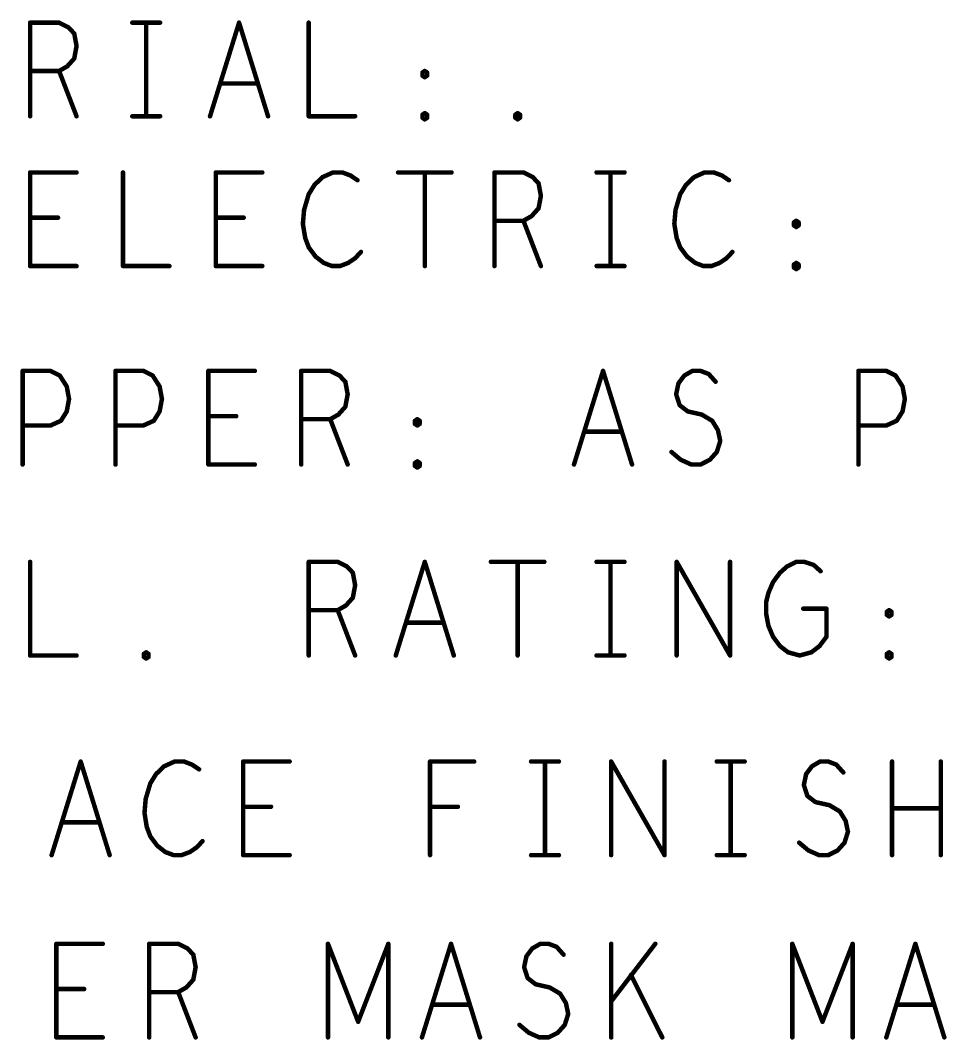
# Model space of a CAD drawing. Extents: x -18 to 16.1, y -6.6 to 15.5.
# Drawn here: x -15.355 to -14.119, y 12.695 to 14.056 of the extents above; entities that cross this region are included whole.
import ezdxf

# ---------------------------------------------------------------- set-up
doc = ezdxf.new("R2010")
doc.units = 0
doc.layers.get('0').update_dxf_attribs({"linetype": 'CONTINUOUS'})
doc.layers.add('FAB', color=13, linetype='CONTINUOUS')

# ---------------------------------------------------------------- blocks, each defined once
blk = doc.blocks.new('ROUND_1')
at = {"const_width": 0.003}
blk.add_lwpolyline([(-0.0015, 0, 1), (0.0015, 0, 1)], format="xyb", close=True, dxfattribs=at)

msp = doc.modelspace()

# ---------------------------------------------------------------- linework, layer by layer
at = {"layer": 'FAB', "const_width": 0.006}
for points in [[(-15.3424, 13.9277), (-15.3424, 14.0527)], [(-15.3424, 14.0527), (-15.3037, 14.0527)], [(-15.3037, 14.0527), (-15.2913, 14.0465)], [(-15.2913, 14.0465), (-15.2835, 14.0382)], [(-15.206, 14.0527), (-15.1688, 14.0527)], [(-15.1874, 14.0527), (-15.1874, 13.9277)], [(-15.1022, 13.9277), (-15.0634, 14.0527)], [(-15.0634, 14.0527), (-15.0247, 13.9277)], [(-14.9704, 14.0527), (-14.9704, 13.9277)], [(-15.2835, 14.0382), (-15.2804, 14.0215)], [(-15.2804, 14.0215), (-15.2835, 14.0048)], [(-15.2835, 14.0048), (-15.2928, 13.9944)], [(-15.3037, 13.9882), (-15.3424, 13.9882)], [(-15.2928, 13.9944), (-15.3037, 13.9882)], [(-15.3037, 13.9882), (-15.2804, 13.9277)], [(-14.8185, 13.9861), (-14.8154, 13.9882)], [(-14.8154, 13.9882), (-14.8123, 13.9861)], [(-14.8185, 13.9819), (-14.8185, 13.9861)], [(-14.8154, 13.9798), (-14.8185, 13.9819)], [(-14.8123, 13.9819), (-14.8154, 13.9798)], [(-14.8123, 13.9861), (-14.8123, 13.9819)], [(-15.0386, 13.9715), (-15.0882, 13.9715)], [(-15.206, 13.9277), (-15.1688, 13.9277)], [(-14.9704, 13.9277), (-14.9084, 13.9277)], [(-14.8185, 13.9298), (-14.8154, 13.9319)], [(-14.8185, 13.9257), (-14.8185, 13.9298)], [(-14.8154, 13.9236), (-14.8185, 13.9257)], [(-14.8154, 13.9319), (-14.8123, 13.9298)], [(-14.8123, 13.9257), (-14.8154, 13.9236)], [(-14.8123, 13.9298), (-14.8123, 13.9257)], [(-14.6945, 13.9298), (-14.6914, 13.9319)], [(-14.6945, 13.9257), (-14.6945, 13.9298)], [(-14.6914, 13.9236), (-14.6945, 13.9257)], [(-14.6914, 13.9319), (-14.6883, 13.9298)], [(-14.6883, 13.9257), (-14.6914, 13.9236)], [(-14.6883, 13.9298), (-14.6883, 13.9257)], [(-15.3424, 13.7277), (-15.3424, 13.8527)], [(-15.3424, 13.8527), (-15.2804, 13.8527)], [(-15.2184, 13.8527), (-15.2184, 13.7277)], [(-15.0944, 13.7277), (-15.0944, 13.8527)], [(-15.0944, 13.8527), (-15.0324, 13.8527)], [(-14.9379, 13.8527), (-14.9518, 13.8465)], [(-14.9255, 13.8527), (-14.9379, 13.8527)], [(-14.9146, 13.8486), (-14.9255, 13.8527)], [(-14.8511, 13.8527), (-14.7798, 13.8527)], [(-14.8154, 13.8527), (-14.8154, 13.7277)], [(-14.7224, 13.7277), (-14.7224, 13.8527)], [(-14.7224, 13.8527), (-14.6837, 13.8527)], [(-14.6837, 13.8527), (-14.6713, 13.8465)], [(-14.586, 13.8527), (-14.5488, 13.8527)], [(-14.5674, 13.8527), (-14.5674, 13.7277)], [(-14.4419, 13.8527), (-14.4558, 13.8465)], [(-14.4295, 13.8527), (-14.4419, 13.8527)], [(-14.4186, 13.8486), (-14.4295, 13.8527)], [(-14.9518, 13.8465), (-14.9627, 13.8361)], [(-14.9053, 13.8423), (-14.9146, 13.8486)], [(-14.6713, 13.8465), (-14.6635, 13.8382)], [(-14.4558, 13.8465), (-14.4667, 13.8361)], [(-14.4093, 13.8423), (-14.4186, 13.8486)], [(-14.9627, 13.8361), (-14.9704, 13.8236)], [(-14.6635, 13.8382), (-14.6604, 13.8215)], [(-14.4667, 13.8361), (-14.4744, 13.8236)], [(-14.9704, 13.8236), (-14.9766, 13.8027)], [(-14.6604, 13.8215), (-14.6635, 13.8048)], [(-14.4744, 13.8236), (-14.4806, 13.8027)], [(-14.9766, 13.8027), (-14.9782, 13.784)], [(-14.6635, 13.8048), (-14.6728, 13.7944)], [(-14.4806, 13.8027), (-14.4822, 13.784)], [(-15.3052, 13.7923), (-15.3424, 13.7923)], [(-15.0572, 13.7923), (-15.0944, 13.7923)], [(-14.9782, 13.784), (-14.9751, 13.7652)], [(-14.6837, 13.7882), (-14.7224, 13.7882)], [(-14.6728, 13.7944), (-14.6837, 13.7882)], [(-14.6837, 13.7882), (-14.6604, 13.7277)], [(-14.4822, 13.784), (-14.4791, 13.7652)], [(-14.3225, 13.7861), (-14.3194, 13.7882)], [(-14.3225, 13.7819), (-14.3225, 13.7861)], [(-14.3194, 13.7882), (-14.3163, 13.7861)], [(-14.3163, 13.7861), (-14.3163, 13.7819)], [(-14.3194, 13.7798), (-14.3225, 13.7819)], [(-14.3163, 13.7819), (-14.3194, 13.7798)], [(-14.9751, 13.7652), (-14.9704, 13.7527)], [(-14.4791, 13.7652), (-14.4744, 13.7527)], [(-14.9704, 13.7527), (-14.9611, 13.7402)], [(-14.9084, 13.7382), (-14.9007, 13.7465)], [(-14.4744, 13.7527), (-14.4651, 13.7402)], [(-14.4124, 13.7382), (-14.4047, 13.7465)], [(-14.9611, 13.7402), (-14.9503, 13.7319)], [(-14.9503, 13.7319), (-14.9394, 13.7277)], [(-14.9286, 13.7277), (-14.9177, 13.7319)], [(-14.9177, 13.7319), (-14.9084, 13.7382)], [(-14.4651, 13.7402), (-14.4543, 13.7319)], [(-14.4543, 13.7319), (-14.4434, 13.7277)], [(-14.4326, 13.7277), (-14.4217, 13.7319)], [(-14.4217, 13.7319), (-14.4124, 13.7382)], [(-14.3225, 13.7298), (-14.3194, 13.7319)], [(-14.3225, 13.7257), (-14.3225, 13.7298)], [(-14.3194, 13.7319), (-14.3163, 13.7298)], [(-14.3163, 13.7298), (-14.3163, 13.7257)], [(-15.2804, 13.7277), (-15.3424, 13.7277)], [(-15.2184, 13.7277), (-15.1564, 13.7277)], [(-15.0324, 13.7277), (-15.0944, 13.7277)], [(-14.9394, 13.7277), (-14.9286, 13.7277)], [(-14.586, 13.7277), (-14.5488, 13.7277)], [(-14.4434, 13.7277), (-14.4326, 13.7277)], [(-14.3194, 13.7236), (-14.3225, 13.7257)], [(-14.3163, 13.7257), (-14.3194, 13.7236)], [(-15.3524, 13.4627), (-15.3524, 13.5877)], [(-15.3524, 13.5877), (-15.3152, 13.5877)], [(-15.3152, 13.5877), (-15.3028, 13.5815)], [(-15.3028, 13.5815), (-15.2935, 13.5669)], [(-15.2284, 13.4627), (-15.2284, 13.5877)], [(-15.2284, 13.5877), (-15.1912, 13.5877)], [(-15.1912, 13.5877), (-15.1788, 13.5815)], [(-15.1788, 13.5815), (-15.1695, 13.5669)], [(-15.1044, 13.4627), (-15.1044, 13.5877)], [(-15.1044, 13.5877), (-15.0424, 13.5877)], [(-14.9804, 13.4627), (-14.9804, 13.5877)], [(-14.9804, 13.5877), (-14.9417, 13.5877)], [(-14.9417, 13.5877), (-14.9293, 13.5815)], [(-14.9293, 13.5815), (-14.9215, 13.5732)], [(-14.6162, 13.4627), (-14.5774, 13.5877)], [(-14.5774, 13.5877), (-14.5387, 13.4627)], [(-14.4767, 13.5711), (-14.4689, 13.5815)], [(-14.4689, 13.5815), (-14.4581, 13.5877)], [(-14.4581, 13.5877), (-14.4472, 13.5877)], [(-14.4472, 13.5877), (-14.4364, 13.5836)], [(-14.4364, 13.5836), (-14.4271, 13.5732)], [(-14.2364, 13.4627), (-14.2364, 13.5877)], [(-14.2364, 13.5877), (-14.1992, 13.5877)], [(-14.1992, 13.5877), (-14.1868, 13.5815)], [(-14.1868, 13.5815), (-14.1775, 13.5669)], [(-15.2935, 13.5669), (-15.2904, 13.5502)], [(-15.1695, 13.5669), (-15.1664, 13.5502)], [(-14.9215, 13.5732), (-14.9184, 13.5565)], [(-14.4798, 13.5565), (-14.4767, 13.5711)], [(-14.1775, 13.5669), (-14.1744, 13.5502)], [(-14.9184, 13.5565), (-14.9215, 13.5398)], [(-14.4751, 13.5419), (-14.4798, 13.5565)], [(-15.2904, 13.5502), (-15.2935, 13.5336)], [(-15.1664, 13.5502), (-15.1695, 13.5336)], [(-14.9215, 13.5398), (-14.9308, 13.5294)], [(-14.4643, 13.5336), (-14.4751, 13.5419)], [(-14.1744, 13.5502), (-14.1775, 13.5336)], [(-15.2935, 13.5336), (-15.3013, 13.5211)], [(-15.1695, 13.5336), (-15.1773, 13.5211)], [(-15.0672, 13.5273), (-15.1044, 13.5273)], [(-14.9308, 13.5294), (-14.9417, 13.5232)], [(-14.4457, 13.5294), (-14.4643, 13.5336)], [(-14.4317, 13.5211), (-14.4457, 13.5294)], [(-14.1775, 13.5336), (-14.1853, 13.5211)], [(-15.3152, 13.5148), (-15.3524, 13.5148)], [(-15.3013, 13.5211), (-15.3152, 13.5148)], [(-15.1912, 13.5148), (-15.2284, 13.5148)], [(-15.1773, 13.5211), (-15.1912, 13.5148)], [(-14.9417, 13.5232), (-14.9804, 13.5232)], [(-14.9417, 13.5232), (-14.9184, 13.4627)], [(-14.8285, 13.5211), (-14.8254, 13.5232)], [(-14.8285, 13.5169), (-14.8285, 13.5211)], [(-14.8254, 13.5148), (-14.8285, 13.5169)], [(-14.8254, 13.5232), (-14.8223, 13.5211)], [(-14.8223, 13.5169), (-14.8254, 13.5148)], [(-14.8223, 13.5211), (-14.8223, 13.5169)], [(-14.424, 13.5086), (-14.4317, 13.5211)], [(-14.1992, 13.5148), (-14.2364, 13.5148)], [(-14.1853, 13.5211), (-14.1992, 13.5148)], [(-14.5526, 13.5065), (-14.6022, 13.5065)], [(-14.4209, 13.494), (-14.424, 13.5086)], [(-14.4255, 13.4794), (-14.4209, 13.494)], [(-14.486, 13.4794), (-14.4736, 13.469)], [(-14.4348, 13.469), (-14.4255, 13.4794)], [(-15.0424, 13.4627), (-15.1044, 13.4627)], [(-14.8285, 13.4648), (-14.8254, 13.4669)], [(-14.8285, 13.4607), (-14.8285, 13.4648)], [(-14.8254, 13.4586), (-14.8285, 13.4607)], [(-14.8254, 13.4669), (-14.8223, 13.4648)], [(-14.8223, 13.4607), (-14.8254, 13.4586)], [(-14.8223, 13.4648), (-14.8223, 13.4607)], [(-14.4736, 13.469), (-14.4596, 13.4627)], [(-14.4596, 13.4627), (-14.4472, 13.4627)], [(-14.4472, 13.4627), (-14.4348, 13.469)], [(-15.3424, 13.3327), (-15.3424, 13.2077)], [(-14.9704, 13.2077), (-14.9704, 13.3327)], [(-14.9704, 13.3327), (-14.9317, 13.3327)], [(-14.9317, 13.3327), (-14.9193, 13.3265)], [(-14.9193, 13.3265), (-14.9115, 13.3182)], [(-14.8542, 13.2077), (-14.8154, 13.3327)], [(-14.8154, 13.3327), (-14.7767, 13.2077)], [(-14.7271, 13.3327), (-14.6558, 13.3327)], [(-14.6914, 13.3327), (-14.6914, 13.2077)], [(-14.586, 13.3327), (-14.5488, 13.3327)], [(-14.5674, 13.3327), (-14.5674, 13.2077)], [(-14.4791, 13.2077), (-14.4791, 13.3327)], [(-14.4791, 13.3327), (-14.4078, 13.2077)], [(-14.4078, 13.2077), (-14.4078, 13.3327)], [(-14.3411, 13.3182), (-14.3318, 13.3265)], [(-14.3318, 13.3265), (-14.3194, 13.3327)], [(-14.3194, 13.3327), (-14.3086, 13.3327)], [(-14.3086, 13.3327), (-14.2962, 13.3286)], [(-14.2962, 13.3286), (-14.2869, 13.3202)], [(-14.9115, 13.3182), (-14.9084, 13.3015)], [(-14.3504, 13.3057), (-14.3411, 13.3182)], [(-14.9084, 13.3015), (-14.9115, 13.2848)], [(-14.3566, 13.2911), (-14.3504, 13.3057)], [(-14.9115, 13.2848), (-14.9208, 13.2744)], [(-14.3597, 13.2786), (-14.3566, 13.2911)], [(-14.9317, 13.2682), (-14.9704, 13.2682)], [(-14.9208, 13.2744), (-14.9317, 13.2682)], [(-14.9317, 13.2682), (-14.9084, 13.2077)], [(-14.3597, 13.264), (-14.3597, 13.2786)], [(-14.3101, 13.2702), (-14.2791, 13.2702)], [(-14.2791, 13.2702), (-14.2791, 13.2327)], [(-14.1985, 13.2661), (-14.1954, 13.2682)], [(-14.1954, 13.2682), (-14.1923, 13.2661)], [(-14.3566, 13.2473), (-14.3597, 13.264)], [(-14.1985, 13.2619), (-14.1985, 13.2661)], [(-14.1954, 13.2598), (-14.1985, 13.2619)], [(-14.1923, 13.2619), (-14.1954, 13.2598)], [(-14.1923, 13.2661), (-14.1923, 13.2619)], [(-14.7906, 13.2515), (-14.8402, 13.2515)], [(-14.3504, 13.2327), (-14.3566, 13.2473)], [(-14.3411, 13.2202), (-14.3504, 13.2327)], [(-14.2791, 13.2327), (-14.2884, 13.2202)], [(-14.3303, 13.2119), (-14.3411, 13.2202)], [(-14.2884, 13.2202), (-14.2993, 13.2119)], [(-15.3424, 13.2077), (-15.2804, 13.2077)], [(-15.1905, 13.2098), (-15.1874, 13.2119)], [(-15.1905, 13.2057), (-15.1905, 13.2098)], [(-15.1874, 13.2036), (-15.1905, 13.2057)], [(-15.1874, 13.2119), (-15.1843, 13.2098)], [(-15.1843, 13.2057), (-15.1874, 13.2036)], [(-15.1843, 13.2098), (-15.1843, 13.2057)], [(-14.586, 13.2077), (-14.5488, 13.2077)], [(-14.3148, 13.2077), (-14.3303, 13.2119)], [(-14.2993, 13.2119), (-14.3148, 13.2077)], [(-14.1985, 13.2098), (-14.1954, 13.2119)], [(-14.1985, 13.2057), (-14.1985, 13.2098)], [(-14.1954, 13.2036), (-14.1985, 13.2057)], [(-14.1954, 13.2119), (-14.1923, 13.2098)], [(-14.1923, 13.2057), (-14.1954, 13.2036)], [(-14.1923, 13.2098), (-14.1923, 13.2057)], [(-15.3137, 12.9411), (-15.2749, 13.0661)], [(-15.2749, 13.0661), (-15.2362, 12.9411)], [(-15.1494, 13.0661), (-15.1633, 13.0598)], [(-15.137, 13.0661), (-15.1494, 13.0661)], [(-15.1261, 13.0619), (-15.137, 13.0661)], [(-15.0579, 12.9411), (-15.0579, 13.0661)], [(-15.0579, 13.0661), (-14.9959, 13.0661)], [(-14.8084, 12.9411), (-14.8084, 13.0661)], [(-14.8084, 13.0661), (-14.7495, 13.0661)], [(-14.6735, 13.0661), (-14.6363, 13.0661)], [(-14.6549, 13.0661), (-14.6549, 12.9411)], [(-14.5666, 12.9411), (-14.5666, 13.0661)], [(-14.5666, 13.0661), (-14.4953, 12.9411)], [(-14.4953, 12.9411), (-14.4953, 13.0661)], [(-14.4255, 13.0661), (-14.3883, 13.0661)], [(-14.4069, 13.0661), (-14.4069, 12.9411)], [(-14.2984, 13.0598), (-14.2876, 13.0661)], [(-14.2876, 13.0661), (-14.2767, 13.0661)], [(-14.2767, 13.0661), (-14.2659, 13.0619)], [(-14.1915, 12.9411), (-14.1915, 13.0661)], [(-14.1264, 13.0661), (-14.1264, 12.9411)], [(-15.1742, 13.0494), (-15.1819, 13.0369)], [(-15.1633, 13.0598), (-15.1742, 13.0494)], [(-15.1168, 13.0557), (-15.1261, 13.0619)], [(-14.3093, 13.0348), (-14.3062, 13.0494)], [(-14.3062, 13.0494), (-14.2984, 13.0598)], [(-14.2659, 13.0619), (-14.2566, 13.0515)], [(-15.1819, 13.0369), (-15.1881, 13.0161)], [(-14.3046, 13.0202), (-14.3093, 13.0348)], [(-15.1881, 13.0161), (-15.1897, 12.9973)], [(-14.2938, 13.0119), (-14.3046, 13.0202)], [(-14.2752, 13.0078), (-14.2938, 13.0119)], [(-15.1897, 12.9973), (-15.1866, 12.9786)], [(-15.0207, 13.0057), (-15.0579, 13.0057)], [(-14.7712, 13.0057), (-14.8084, 13.0057)], [(-14.2612, 12.9994), (-14.2752, 13.0078)], [(-14.2535, 12.9869), (-14.2612, 12.9994)], [(-14.1264, 13.0036), (-14.1915, 13.0036)], [(-15.2501, 12.9848), (-15.2997, 12.9848)], [(-14.2504, 12.9723), (-14.2535, 12.9869)], [(-15.1866, 12.9786), (-15.1819, 12.9661)], [(-14.255, 12.9577), (-14.2504, 12.9723)], [(-15.1819, 12.9661), (-15.1726, 12.9536)], [(-15.1199, 12.9515), (-15.1122, 12.9598)], [(-14.3155, 12.9577), (-14.3031, 12.9473)], [(-14.2643, 12.9473), (-14.255, 12.9577)], [(-15.1726, 12.9536), (-15.1618, 12.9452)], [(-15.1618, 12.9452), (-15.1509, 12.9411)], [(-15.1509, 12.9411), (-15.1401, 12.9411)], [(-15.1401, 12.9411), (-15.1292, 12.9452)], [(-15.1292, 12.9452), (-15.1199, 12.9515)], [(-14.9959, 12.9411), (-15.0579, 12.9411)], [(-14.6735, 12.9411), (-14.6363, 12.9411)], [(-14.4255, 12.9411), (-14.3883, 12.9411)], [(-14.3031, 12.9473), (-14.2891, 12.9411)], [(-14.2891, 12.9411), (-14.2767, 12.9411)], [(-14.2767, 12.9411), (-14.2643, 12.9473)], [(-15.3074, 12.6977), (-15.3074, 12.8227)], [(-15.3074, 12.8227), (-15.2454, 12.8227)], [(-15.1834, 12.6977), (-15.1834, 12.8227)], [(-15.1834, 12.8227), (-15.1447, 12.8227)], [(-15.1447, 12.8227), (-15.1323, 12.8165)], [(-14.9447, 12.6977), (-14.9447, 12.8227)], [(-14.9447, 12.8227), (-14.9044, 12.7186)], [(-14.9044, 12.7186), (-14.8641, 12.8227)], [(-14.8641, 12.8227), (-14.8641, 12.6977)], [(-14.8192, 12.6977), (-14.7804, 12.8227)], [(-14.7804, 12.8227), (-14.7417, 12.6977)], [(-14.6719, 12.8165), (-14.6611, 12.8227)], [(-14.6611, 12.8227), (-14.6502, 12.8227)], [(-14.6502, 12.8227), (-14.6394, 12.8186)], [(-14.6394, 12.8186), (-14.6301, 12.8082)], [(-14.5665, 12.6977), (-14.5665, 12.8227)], [(-14.5076, 12.8227), (-14.5665, 12.7457)], [(-14.3247, 12.6977), (-14.3247, 12.8227)], [(-14.3247, 12.8227), (-14.2844, 12.7186)], [(-14.2844, 12.7186), (-14.2441, 12.8227)], [(-14.2441, 12.8227), (-14.2441, 12.6977)], [(-14.1992, 12.6977), (-14.1604, 12.8227)], [(-14.1604, 12.8227), (-14.1217, 12.6977)], [(-15.1323, 12.8165), (-15.1245, 12.8082)], [(-15.1245, 12.8082), (-15.1214, 12.7915)], [(-14.6828, 12.7915), (-14.6797, 12.8061)], [(-14.6797, 12.8061), (-14.6719, 12.8165)], [(-15.1214, 12.7915), (-15.1245, 12.7748)], [(-14.6781, 12.7769), (-14.6828, 12.7915)], [(-14.6673, 12.7686), (-14.6781, 12.7769)], [(-14.4983, 12.6977), (-14.5402, 12.7811)], [(-15.1338, 12.7644), (-15.1447, 12.7582)], [(-15.1245, 12.7748), (-15.1338, 12.7644)], [(-14.6487, 12.7644), (-14.6673, 12.7686)], [(-14.6347, 12.7561), (-14.6487, 12.7644)], [(-15.2702, 12.7623), (-15.3074, 12.7623)], [(-15.1447, 12.7582), (-15.1834, 12.7582)], [(-15.1447, 12.7582), (-15.1214, 12.6977)], [(-14.627, 12.7436), (-14.6347, 12.7561)], [(-14.7556, 12.7415), (-14.8052, 12.7415)], [(-14.6239, 12.729), (-14.627, 12.7436)], [(-14.1356, 12.7415), (-14.1852, 12.7415)], [(-14.6285, 12.7144), (-14.6239, 12.729)], [(-14.689, 12.7144), (-14.6766, 12.704)], [(-14.6378, 12.704), (-14.6285, 12.7144)], [(-15.2454, 12.6977), (-15.3074, 12.6977)], [(-14.6766, 12.704), (-14.6626, 12.6977)], [(-14.6626, 12.6977), (-14.6502, 12.6977)], [(-14.6502, 12.6977), (-14.6378, 12.704)]]:
    msp.add_lwpolyline(points, dxfattribs=at)

# ---------------------------------------------------------------- block references
at = {"layer": 'FAB'}
for p in [(-15.3424, 14.0527), (-15.3424, 14.0527), (-15.3037, 14.0527), (-15.3037, 14.0527), (-15.2913, 14.0465), (-15.2913, 14.0465), (-15.206, 14.0527), (-15.1874, 14.0527), (-15.1688, 14.0527), (-15.0634, 14.0527), (-15.0634, 14.0527), (-14.9704, 14.0527), (-15.2835, 14.0382), (-15.2835, 14.0382), (-15.2804, 14.0215), (-15.2804, 14.0215), (-15.2835, 14.0048), (-15.2835, 14.0048), (-15.3424, 13.9882), (-15.3037, 13.9882), (-15.3037, 13.9882), (-15.3037, 13.9882), (-15.2928, 13.9944), (-15.2928, 13.9944), (-14.8154, 13.9882), (-14.8154, 13.9882), (-14.8185, 13.9861), (-14.8185, 13.9861), (-14.8185, 13.9819), (-14.8185, 13.9819), (-14.8154, 13.9798), (-14.8154, 13.9798), (-14.8123, 13.9861), (-14.8123, 13.9861), (-14.8123, 13.9819), (-14.8123, 13.9819), (-15.0882, 13.9715), (-15.0386, 13.9715), (-15.3424, 13.9277), (-15.2804, 13.9277), (-15.206, 13.9277), (-15.1874, 13.9277), (-15.1688, 13.9277), (-15.1022, 13.9277), (-15.0247, 13.9277), (-14.9704, 13.9277), (-14.9704, 13.9277), (-14.9084, 13.9277), (-14.8185, 13.9298), (-14.8185, 13.9298), (-14.8185, 13.9257), (-14.8185, 13.9257), (-14.8154, 13.9319), (-14.8154, 13.9319), (-14.8154, 13.9236), (-14.8154, 13.9236), (-14.8123, 13.9298), (-14.8123, 13.9298), (-14.8123, 13.9257), (-14.8123, 13.9257), (-14.6945, 13.9298), (-14.6945, 13.9298), (-14.6945, 13.9257), (-14.6945, 13.9257), (-14.6914, 13.9319), (-14.6914, 13.9319), (-14.6914, 13.9236), (-14.6914, 13.9236), (-14.6883, 13.9298), (-14.6883, 13.9298), (-14.6883, 13.9257), (-14.6883, 13.9257), (-15.3424, 13.8527), (-15.3424, 13.8527), (-15.2804, 13.8527), (-15.2184, 13.8527), (-15.0944, 13.8527), (-15.0944, 13.8527), (-15.0324, 13.8527), (-14.9379, 13.8527), (-14.9379, 13.8527), (-14.9255, 13.8527), (-14.9255, 13.8527), (-14.8511, 13.8527), (-14.8154, 13.8527), (-14.7798, 13.8527), (-14.7224, 13.8527), (-14.7224, 13.8527), (-14.6837, 13.8527), (-14.6837, 13.8527), (-14.586, 13.8527), (-14.5674, 13.8527), (-14.5488, 13.8527), (-14.4419, 13.8527), (-14.4419, 13.8527), (-14.4295, 13.8527), (-14.4295, 13.8527), (-14.9518, 13.8465), (-14.9518, 13.8465), (-14.9146, 13.8486), (-14.9146, 13.8486), (-14.9053, 13.8423), (-14.6713, 13.8465), (-14.6713, 13.8465), (-14.4558, 13.8465), (-14.4558, 13.8465), (-14.4186, 13.8486), (-14.4186, 13.8486), (-14.4093, 13.8423), (-14.9627, 13.8361), (-14.9627, 13.8361), (-14.6635, 13.8382), (-14.6635, 13.8382), (-14.4667, 13.8361), (-14.4667, 13.8361), (-14.9704, 13.8236), (-14.9704, 13.8236), (-14.6604, 13.8215), (-14.6604, 13.8215), (-14.4744, 13.8236), (-14.4744, 13.8236), (-14.9766, 13.8027), (-14.9766, 13.8027), (-14.6635, 13.8048), (-14.6635, 13.8048), (-14.4806, 13.8027), (-14.4806, 13.8027), (-15.3424, 13.7923), (-15.3052, 13.7923), (-15.0944, 13.7923), (-15.0572, 13.7923), (-14.9782, 13.784), (-14.9782, 13.784), (-14.7224, 13.7882), (-14.6837, 13.7882), (-14.6837, 13.7882), (-14.6837, 13.7882), (-14.6728, 13.7944), (-14.6728, 13.7944), (-14.4822, 13.784), (-14.4822, 13.784), (-14.3225, 13.7861), (-14.3225, 13.7861), (-14.3194, 13.7882), (-14.3194, 13.7882), (-14.3163, 13.7861), (-14.3163, 13.7861), (-14.3225, 13.7819), (-14.3225, 13.7819), (-14.3194, 13.7798), (-14.3194, 13.7798), (-14.3163, 13.7819), (-14.3163, 13.7819), (-14.9751, 13.7652), (-14.9751, 13.7652), (-14.4791, 13.7652), (-14.4791, 13.7652), (-14.9704, 13.7527), (-14.9704, 13.7527), (-14.9007, 13.7465), (-14.4744, 13.7527), (-14.4744, 13.7527), (-14.4047, 13.7465), (-14.9611, 13.7402), (-14.9611, 13.7402), (-14.9503, 13.7319), (-14.9503, 13.7319), (-14.9177, 13.7319), (-14.9177, 13.7319), (-14.9084, 13.7382), (-14.9084, 13.7382), (-14.4651, 13.7402), (-14.4651, 13.7402), (-14.4543, 13.7319), (-14.4543, 13.7319), (-14.4217, 13.7319), (-14.4217, 13.7319), (-14.4124, 13.7382), (-14.4124, 13.7382), (-14.3225, 13.7298), (-14.3225, 13.7298), (-14.3194, 13.7319), (-14.3194, 13.7319), (-14.3163, 13.7298), (-14.3163, 13.7298), (-15.3424, 13.7277), (-15.3424, 13.7277), (-15.2804, 13.7277), (-15.2184, 13.7277), (-15.2184, 13.7277), (-15.1564, 13.7277), (-15.0944, 13.7277), (-15.0944, 13.7277), (-15.0324, 13.7277), (-14.9394, 13.7277), (-14.9394, 13.7277), (-14.9286, 13.7277), (-14.9286, 13.7277), (-14.8154, 13.7277), (-14.7224, 13.7277), (-14.6604, 13.7277), (-14.586, 13.7277), (-14.5674, 13.7277), (-14.5488, 13.7277), (-14.4434, 13.7277), (-14.4434, 13.7277), (-14.4326, 13.7277), (-14.4326, 13.7277), (-14.3225, 13.7257), (-14.3225, 13.7257), (-14.3194, 13.7236), (-14.3194, 13.7236), (-14.3163, 13.7257), (-14.3163, 13.7257), (-15.3524, 13.5877), (-15.3524, 13.5877), (-15.3152, 13.5877), (-15.3152, 13.5877), (-15.3028, 13.5815), (-15.3028, 13.5815), (-15.2284, 13.5877), (-15.2284, 13.5877), (-15.1912, 13.5877), (-15.1912, 13.5877), (-15.1788, 13.5815), (-15.1788, 13.5815), (-15.1044, 13.5877), (-15.1044, 13.5877), (-15.0424, 13.5877), (-14.9804, 13.5877), (-14.9804, 13.5877), (-14.9417, 13.5877), (-14.9417, 13.5877), (-14.9293, 13.5815), (-14.9293, 13.5815), (-14.5774, 13.5877), (-14.5774, 13.5877), (-14.4689, 13.5815), (-14.4689, 13.5815), (-14.4581, 13.5877), (-14.4581, 13.5877), (-14.4472, 13.5877), (-14.4472, 13.5877), (-14.4364, 13.5836), (-14.4364, 13.5836), (-14.2364, 13.5877), (-14.2364, 13.5877), (-14.1992, 13.5877), (-14.1992, 13.5877), (-14.1868, 13.5815), (-14.1868, 13.5815), (-15.2935, 13.5669), (-15.2935, 13.5669), (-15.1695, 13.5669), (-15.1695, 13.5669), (-14.9215, 13.5732), (-14.9215, 13.5732), (-14.4767, 13.5711), (-14.4767, 13.5711), (-14.4271, 13.5732), (-14.1775, 13.5669), (-14.1775, 13.5669), (-14.9184, 13.5565), (-14.9184, 13.5565), (-14.4798, 13.5565), (-14.4798, 13.5565), (-15.2904, 13.5502), (-15.2904, 13.5502), (-15.1664, 13.5502), (-15.1664, 13.5502), (-14.9215, 13.5398), (-14.9215, 13.5398), (-14.4751, 13.5419), (-14.4751, 13.5419), (-14.1744, 13.5502), (-14.1744, 13.5502), (-15.2935, 13.5336), (-15.2935, 13.5336), (-15.1695, 13.5336), (-15.1695, 13.5336), (-15.1044, 13.5273), (-15.0672, 13.5273), (-14.9308, 13.5294), (-14.9308, 13.5294), (-14.4643, 13.5336), (-14.4643, 13.5336), (-14.4457, 13.5294), (-14.4457, 13.5294), (-14.1775, 13.5336), (-14.1775, 13.5336), (-15.3524, 13.5148), (-15.3152, 13.5148), (-15.3152, 13.5148), (-15.3013, 13.5211), (-15.3013, 13.5211), (-15.2284, 13.5148), (-15.1912, 13.5148), (-15.1912, 13.5148), (-15.1773, 13.5211), (-15.1773, 13.5211), (-14.9804, 13.5232), (-14.9417, 13.5232), (-14.9417, 13.5232), (-14.9417, 13.5232), (-14.8285, 13.5211), (-14.8285, 13.5211), (-14.8285, 13.5169), (-14.8285, 13.5169), (-14.8254, 13.5232), (-14.8254, 13.5232), (-14.8254, 13.5148), (-14.8254, 13.5148), (-14.8223, 13.5211), (-14.8223, 13.5211), (-14.8223, 13.5169), (-14.8223, 13.5169), (-14.4317, 13.5211), (-14.4317, 13.5211), (-14.2364, 13.5148), (-14.1992, 13.5148), (-14.1992, 13.5148), (-14.1853, 13.5211), (-14.1853, 13.5211), (-14.6022, 13.5065), (-14.5526, 13.5065), (-14.424, 13.5086), (-14.424, 13.5086), (-14.4209, 13.494), (-14.4209, 13.494), (-14.486, 13.4794), (-14.4255, 13.4794), (-14.4255, 13.4794), (-15.3524, 13.4627), (-15.2284, 13.4627), (-15.1044, 13.4627), (-15.1044, 13.4627), (-15.0424, 13.4627), (-14.9804, 13.4627), (-14.9184, 13.4627), (-14.8285, 13.4648), (-14.8285, 13.4648), (-14.8285, 13.4607), (-14.8285, 13.4607), (-14.8254, 13.4669), (-14.8254, 13.4669), (-14.8254, 13.4586), (-14.8254, 13.4586), (-14.8223, 13.4648), (-14.8223, 13.4648), (-14.8223, 13.4607), (-14.8223, 13.4607), (-14.6162, 13.4627), (-14.5387, 13.4627), (-14.4736, 13.469), (-14.4736, 13.469), (-14.4596, 13.4627), (-14.4596, 13.4627), (-14.4472, 13.4627), (-14.4472, 13.4627), (-14.4348, 13.469), (-14.4348, 13.469), (-14.2364, 13.4627), (-15.3424, 13.3327), (-14.9704, 13.3327), (-14.9704, 13.3327), (-14.9317, 13.3327), (-14.9317, 13.3327), (-14.9193, 13.3265), (-14.9193, 13.3265), (-14.8154, 13.3327), (-14.8154, 13.3327), (-14.7271, 13.3327), (-14.6914, 13.3327), (-14.6558, 13.3327), (-14.586, 13.3327), (-14.5674, 13.3327), (-14.5488, 13.3327), (-14.4791, 13.3327), (-14.4791, 13.3327), (-14.4078, 13.3327), (-14.3318, 13.3265), (-14.3318, 13.3265), (-14.3194, 13.3327), (-14.3194, 13.3327), (-14.3086, 13.3327), (-14.3086, 13.3327), (-14.2962, 13.3286), (-14.2962, 13.3286), (-14.9115, 13.3182), (-14.9115, 13.3182), (-14.3411, 13.3182), (-14.3411, 13.3182), (-14.2869, 13.3202), (-14.9084, 13.3015), (-14.9084, 13.3015), (-14.3504, 13.3057), (-14.3504, 13.3057), (-14.9115, 13.2848), (-14.9115, 13.2848), (-14.3566, 13.2911), (-14.3566, 13.2911), (-14.9704, 13.2682), (-14.9317, 13.2682), (-14.9317, 13.2682), (-14.9317, 13.2682), (-14.9208, 13.2744), (-14.9208, 13.2744), (-14.3597, 13.2786), (-14.3597, 13.2786), (-14.3101, 13.2702), (-14.2791, 13.2702), (-14.2791, 13.2702), (-14.1954, 13.2682), (-14.1954, 13.2682), (-14.3597, 13.264), (-14.3597, 13.264), (-14.1985, 13.2661), (-14.1985, 13.2661), (-14.1985, 13.2619), (-14.1985, 13.2619), (-14.1954, 13.2598), (-14.1954, 13.2598), (-14.1923, 13.2661), (-14.1923, 13.2661), (-14.1923, 13.2619), (-14.1923, 13.2619), (-14.8402, 13.2515), (-14.7906, 13.2515), (-14.3566, 13.2473), (-14.3566, 13.2473), (-14.3504, 13.2327), (-14.3504, 13.2327), (-14.2791, 13.2327), (-14.2791, 13.2327), (-14.3411, 13.2202), (-14.3411, 13.2202), (-14.2884, 13.2202), (-14.2884, 13.2202), (-15.3424, 13.2077), (-15.3424, 13.2077), (-15.2804, 13.2077), (-15.1905, 13.2098), (-15.1905, 13.2098), (-15.1905, 13.2057), (-15.1905, 13.2057), (-15.1874, 13.2119), (-15.1874, 13.2119), (-15.1874, 13.2036), (-15.1874, 13.2036), (-15.1843, 13.2098), (-15.1843, 13.2098), (-15.1843, 13.2057), (-15.1843, 13.2057), (-14.9704, 13.2077), (-14.9084, 13.2077), (-14.8542, 13.2077), (-14.7767, 13.2077), (-14.6914, 13.2077), (-14.586, 13.2077), (-14.5674, 13.2077), (-14.5488, 13.2077), (-14.4791, 13.2077), (-14.4078, 13.2077), (-14.4078, 13.2077), (-14.3303, 13.2119), (-14.3303, 13.2119), (-14.3148, 13.2077), (-14.3148, 13.2077), (-14.2993, 13.2119), (-14.2993, 13.2119), (-14.1985, 13.2098), (-14.1985, 13.2098), (-14.1985, 13.2057), (-14.1985, 13.2057), (-14.1954, 13.2119), (-14.1954, 13.2119), (-14.1954, 13.2036), (-14.1954, 13.2036), (-14.1923, 13.2098), (-14.1923, 13.2098), (-14.1923, 13.2057), (-14.1923, 13.2057), (-15.2749, 13.0661), (-15.2749, 13.0661), (-15.1494, 13.0661), (-15.1494, 13.0661), (-15.137, 13.0661), (-15.137, 13.0661), (-15.0579, 13.0661), (-15.0579, 13.0661), (-14.9959, 13.0661), (-14.8084, 13.0661), (-14.8084, 13.0661), (-14.7495, 13.0661), (-14.6735, 13.0661), (-14.6549, 13.0661), (-14.6363, 13.0661), (-14.5666, 13.0661), (-14.5666, 13.0661), (-14.4953, 13.0661), (-14.4255, 13.0661), (-14.4069, 13.0661), (-14.3883, 13.0661), (-14.2876, 13.0661), (-14.2876, 13.0661), (-14.2767, 13.0661), (-14.2767, 13.0661), (-14.1915, 13.0661), (-14.1264, 13.0661), (-15.1742, 13.0494), (-15.1742, 13.0494), (-15.1633, 13.0598), (-15.1633, 13.0598), (-15.1261, 13.0619), (-15.1261, 13.0619), (-15.1168, 13.0557), (-14.3062, 13.0494), (-14.3062, 13.0494), (-14.2984, 13.0598), (-14.2984, 13.0598), (-14.2659, 13.0619), (-14.2659, 13.0619), (-14.2566, 13.0515), (-15.1819, 13.0369), (-15.1819, 13.0369), (-14.3093, 13.0348), (-14.3093, 13.0348), (-15.1881, 13.0161), (-15.1881, 13.0161), (-14.3046, 13.0202), (-14.3046, 13.0202), (-14.2938, 13.0119), (-14.2938, 13.0119), (-15.1897, 12.9973), (-15.1897, 12.9973), (-15.0579, 13.0057), (-15.0207, 13.0057), (-14.8084, 13.0057), (-14.7712, 13.0057), (-14.2752, 13.0078), (-14.2752, 13.0078), (-14.2612, 12.9994), (-14.2612, 12.9994), (-14.1915, 13.0036), (-14.1264, 13.0036), (-15.2997, 12.9848), (-15.2501, 12.9848), (-14.2535, 12.9869), (-14.2535, 12.9869), (-15.1866, 12.9786), (-15.1866, 12.9786), (-14.2504, 12.9723), (-14.2504, 12.9723), (-15.1819, 12.9661), (-15.1819, 12.9661), (-15.1122, 12.9598), (-14.3155, 12.9577), (-14.255, 12.9577), (-14.255, 12.9577), (-15.3137, 12.9411), (-15.2362, 12.9411), (-15.1726, 12.9536), (-15.1726, 12.9536), (-15.1618, 12.9452), (-15.1618, 12.9452), (-15.1509, 12.9411), (-15.1509, 12.9411), (-15.1401, 12.9411), (-15.1401, 12.9411), (-15.1292, 12.9452), (-15.1292, 12.9452), (-15.1199, 12.9515), (-15.1199, 12.9515), (-15.0579, 12.9411), (-15.0579, 12.9411), (-14.9959, 12.9411), (-14.8084, 12.9411), (-14.6735, 12.9411), (-14.6549, 12.9411), (-14.6363, 12.9411), (-14.5666, 12.9411), (-14.4953, 12.9411), (-14.4953, 12.9411), (-14.4255, 12.9411), (-14.4069, 12.9411), (-14.3883, 12.9411), (-14.3031, 12.9473), (-14.3031, 12.9473), (-14.2891, 12.9411), (-14.2891, 12.9411), (-14.2767, 12.9411), (-14.2767, 12.9411), (-14.2643, 12.9473), (-14.2643, 12.9473), (-14.1915, 12.9411), (-14.1264, 12.9411), (-15.3074, 12.8227), (-15.3074, 12.8227), (-15.2454, 12.8227), (-15.1834, 12.8227), (-15.1834, 12.8227), (-15.1447, 12.8227), (-15.1447, 12.8227), (-14.9447, 12.8227), (-14.9447, 12.8227), (-14.8641, 12.8227), (-14.8641, 12.8227), (-14.7804, 12.8227), (-14.7804, 12.8227), (-14.6611, 12.8227), (-14.6611, 12.8227), (-14.6502, 12.8227), (-14.6502, 12.8227), (-14.6394, 12.8186), (-14.6394, 12.8186), (-14.5665, 12.8227), (-14.5076, 12.8227), (-14.3247, 12.8227), (-14.3247, 12.8227), (-14.2441, 12.8227), (-14.2441, 12.8227), (-14.1604, 12.8227), (-14.1604, 12.8227), (-15.1323, 12.8165), (-15.1323, 12.8165), (-15.1245, 12.8082), (-15.1245, 12.8082), (-14.6797, 12.8061), (-14.6797, 12.8061), (-14.6719, 12.8165), (-14.6719, 12.8165), (-14.6301, 12.8082), (-15.1214, 12.7915), (-15.1214, 12.7915), (-14.6828, 12.7915), (-14.6828, 12.7915), (-14.6781, 12.7769), (-14.6781, 12.7769), (-14.5402, 12.7811), (-15.1338, 12.7644), (-15.1338, 12.7644), (-15.1245, 12.7748), (-15.1245, 12.7748), (-14.6673, 12.7686), (-14.6673, 12.7686), (-14.6487, 12.7644), (-14.6487, 12.7644), (-15.3074, 12.7623), (-15.2702, 12.7623), (-15.1834, 12.7582), (-15.1447, 12.7582), (-15.1447, 12.7582), (-15.1447, 12.7582), (-14.6347, 12.7561), (-14.6347, 12.7561), (-14.8052, 12.7415), (-14.7556, 12.7415), (-14.627, 12.7436), (-14.627, 12.7436), (-14.5665, 12.7457), (-14.1852, 12.7415), (-14.1356, 12.7415), (-14.6239, 12.729), (-14.6239, 12.729), (-14.9044, 12.7186), (-14.9044, 12.7186), (-14.689, 12.7144), (-14.6285, 12.7144), (-14.6285, 12.7144), (-14.2844, 12.7186), (-14.2844, 12.7186), (-15.3074, 12.6977), (-15.3074, 12.6977), (-15.2454, 12.6977), (-15.1834, 12.6977), (-15.1214, 12.6977), (-14.9447, 12.6977), (-14.8641, 12.6977), (-14.8192, 12.6977), (-14.7417, 12.6977), (-14.6766, 12.704), (-14.6766, 12.704), (-14.6626, 12.6977), (-14.6626, 12.6977), (-14.6502, 12.6977), (-14.6502, 12.6977), (-14.6378, 12.704), (-14.6378, 12.704), (-14.5665, 12.6977), (-14.4983, 12.6977), (-14.3247, 12.6977), (-14.2441, 12.6977), (-14.1992, 12.6977), (-14.1217, 12.6977)]:
    msp.add_blockref('ROUND_1', p, dxfattribs=at)

doc.saveas('drawing.dxf')
